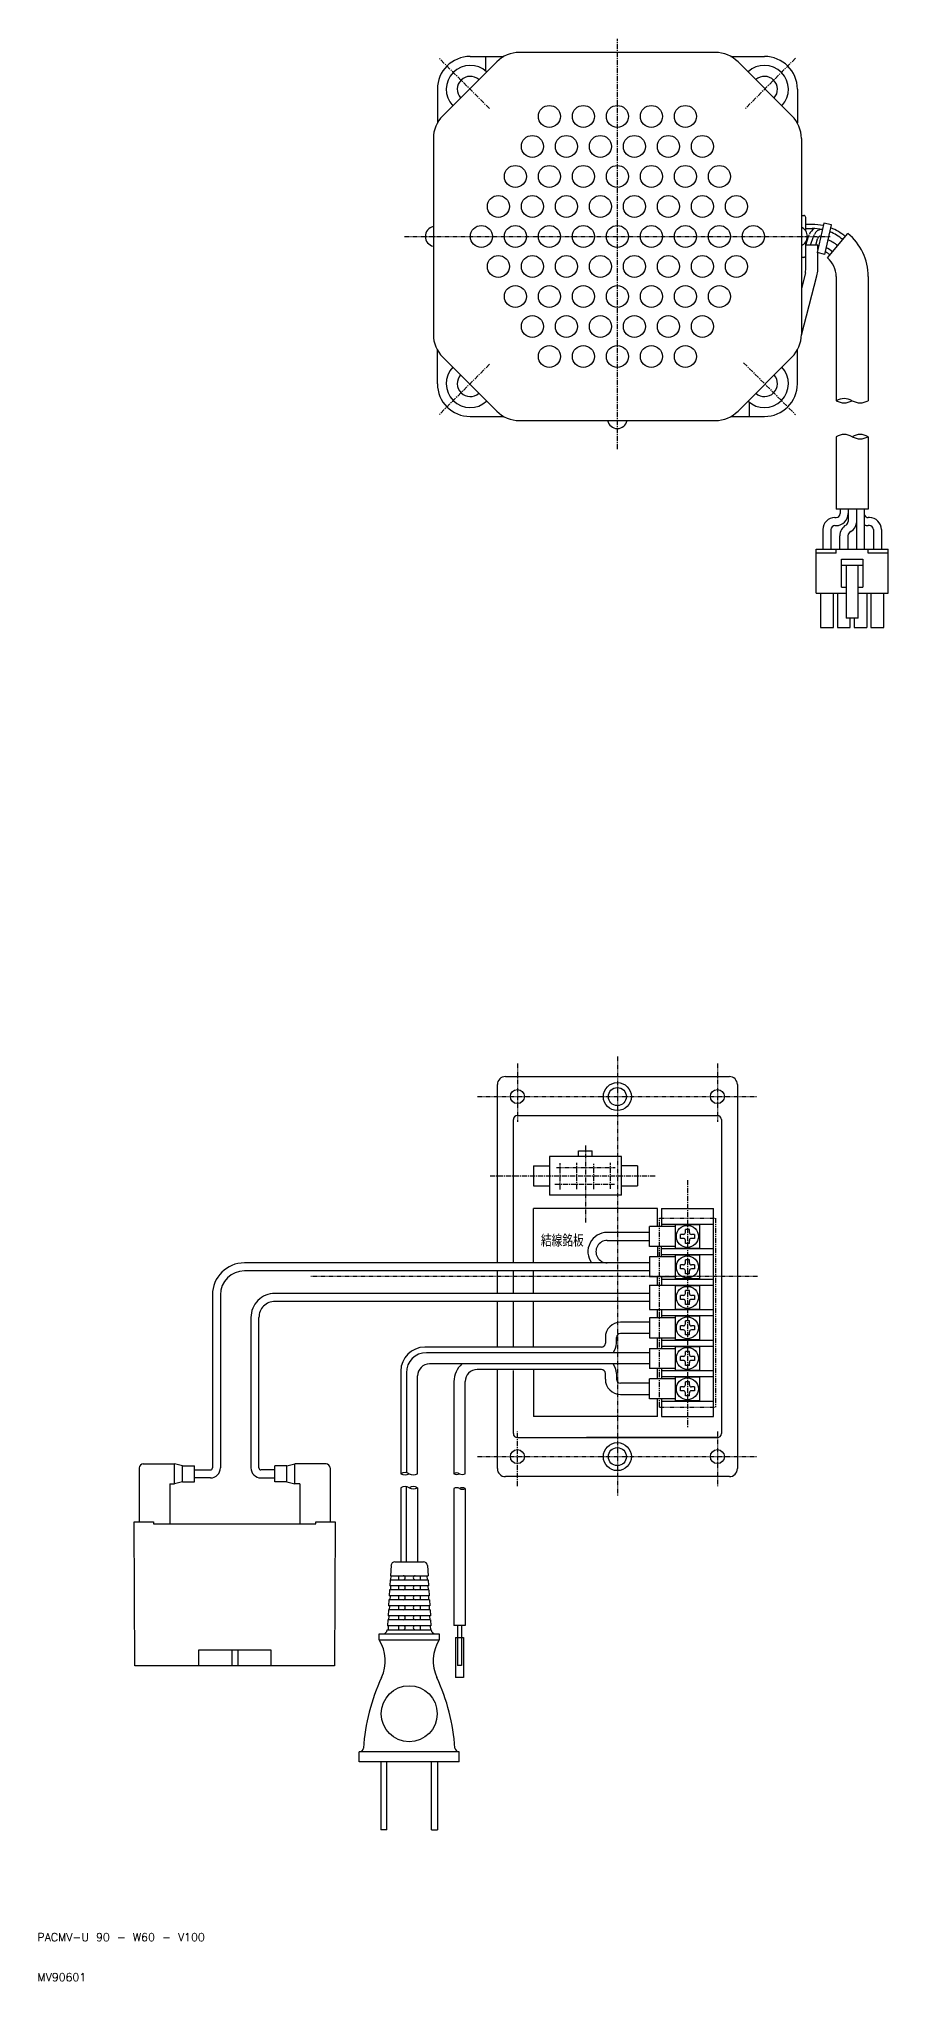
# Model space of a CAD drawing. Extents: x 10 to 703, y 10 to 498.
# Drawn here: x 10.3 to 222.7, y 10 to 495.5 of the extents above; entities that cross this region are included whole.
import ezdxf

# ---------------------------------------------------------------- set-up
doc = ezdxf.new("R2010")
doc.units = 0
doc.linetypes.add('CENTER', pattern=[2, 1.25, -0.25, 0.25, -0.25])
doc.linetypes.add('PHANTOM', pattern=[2.5, 1.25, -0.25, 0.25, -0.25, 0.25, -0.25])
doc.layers.get('0').update_dxf_attribs({"linetype": 'CONTINUOUS'})
doc.layers.add('CENTER', color=1, linetype='CENTER')
doc.styles.get("Standard").update_dxf_attribs({"font": 'txt.shx', "bigfont": 'bigfont.shx'})
doc.styles.add('STANDARD2', font='txt.shx')

msp = doc.modelspace()

# ---------------------------------------------------------------- linework, layer by layer
at = {"color": 7, "linetype": 'CONTINUOUS'}
for p, q in [((118.17, 491.11), (126.59, 491.11)), ((121.97, 491.11), (121.97, 487.52)), ((179.48, 492.11), (130.47, 492.11)), ((183.36, 491.11), (191.77, 491.11)), ((124.81, 489.76), (111.32, 476.27)), ((198.63, 476.27), (185.14, 489.76)), ((109.97, 482.91), (109.97, 474.49)), ((199.97, 482.91), (199.97, 474.49)), ((108.97, 470.62), (108.97, 421.6)), ((200.97, 470.62), (200.97, 421.6)), ((200.97, 451.36), (201.57, 451.36)), ((202.07, 447.46), (202.07, 450.86)), ((203.67, 449.11), (202.07, 449.11)), ((202.07, 448.11), (203.67, 448.11)), ((206.58, 449.47), (204.9, 442.09)), ((208.53, 449.03), (206.58, 449.47)), ((206.85, 441.64), (208.53, 449.03)), ((207.5, 440.73), (212.61, 446.89)), ((202.07, 443.96), (202.8, 446.11)), ((202.07, 437.8), (202.07, 444.75)), ((205.07, 443.96), (202.07, 443.96)), ((202.8, 446.11), (203.01, 446.64)), ((203.3, 443.96), (204.01, 446.1)), ((204.01, 446.1), (204.23, 446.63)), ((204.56, 443.96), (205.05, 445.55)), ((206.85, 441.64), (204.9, 442.09)), ((205.07, 442.85), (205.07, 443.96)), ((205.07, 437.8), (205.07, 442.05)), ((205.61, 446.17), (205.85, 446.27)), ((201.57, 440.86), (200.97, 440.86)), ((201.98, 437.05), (200.97, 433.11)), ((200.97, 421.4), (204.88, 436.27)), ((209.67, 436.08), (209.67, 405.05)), ((217.67, 436.11), (217.67, 405.05)), ((109.97, 409.31), (109.97, 417.73)), ((199.97, 409.31), (199.97, 417.73)), ((111.32, 415.94), (124.81, 402.45)), ((185.14, 402.45), (198.63, 415.94)), ((187.97, 401.11), (187.97, 404.69)), ((118.17, 401.11), (126.59, 401.11)), ((130.47, 400.11), (179.48, 400.11)), ((183.36, 401.11), (191.77, 401.11)), ((209.67, 396.06), (209.67, 377.98)), ((217.67, 396.06), (217.67, 377.98)), ((209.37, 375.84), (209.67, 375.84)), ((217.67, 377.98), (209.67, 377.98)), ((210.67, 377.98), (210.67, 376.84)), ((212.67, 377.98), (212.67, 374.84)), ((214.77, 377.98), (214.77, 367.98)), ((216.77, 367.98), (216.77, 377.98)), ((217.97, 375.84), (217.67, 375.84)), ((206.37, 372.84), (206.37, 367.98)), ((208.37, 372.84), (208.37, 367.98)), ((209.37, 373.84), (209.67, 373.84)), ((210.57, 367.98), (210.57, 371.32)), ((212.57, 370.77), (212.57, 367.98)), ((217.97, 373.84), (217.67, 373.84)), ((218.97, 372.84), (218.97, 367.98)), ((220.97, 372.84), (220.97, 367.98)), ((204.67, 367.98), (222.67, 367.98)), ((204.67, 356.98), (204.67, 367.98)), ((209.67, 366.98), (204.67, 366.98)), ((209.67, 366.98), (209.67, 367.98)), ((210.97, 365.48), (216.37, 365.48)), ((210.97, 358.48), (210.97, 365.48)), ((216.37, 365.48), (216.37, 358.48)), ((217.67, 366.98), (217.67, 367.98)), ((222.67, 366.98), (217.67, 366.98)), ((222.67, 356.98), (222.67, 367.98)), ((210.97, 363.98), (216.37, 363.98)), ((212.17, 363.98), (212.17, 350.68)), ((215.17, 350.68), (215.17, 363.98)), ((204.67, 356.98), (212.17, 356.98)), ((205.77, 356.98), (205.77, 348.38)), ((208.97, 348.38), (208.97, 356.98)), ((209.97, 356.98), (209.97, 348.38)), ((210.97, 358.48), (212.17, 358.48)), ((215.17, 358.48), (216.37, 358.48)), ((215.17, 356.98), (222.67, 356.98)), ((217.37, 356.98), (217.37, 348.38)), ((218.37, 356.98), (218.37, 348.38)), ((221.57, 348.38), (221.57, 356.98)), ((215.17, 350.68), (212.17, 350.68)), ((213.17, 348.38), (213.17, 350.68)), ((214.17, 350.68), (214.17, 348.38)), ((205.77, 348.38), (208.97, 348.38)), ((209.97, 348.38), (213.17, 348.38)), ((214.17, 348.38), (217.37, 348.38)), ((218.37, 348.38), (221.57, 348.38)), ((124.97, 189.54), (124.97, 234.11)), ((126.97, 236.11), (182.97, 236.11)), ((184.97, 234.11), (184.97, 138.11)), ((128.97, 189.54), (128.97, 225.36)), ((129.97, 226.36), (179.97, 226.36)), ((180.97, 225.36), (180.97, 146.86)), ((133.97, 213.81), (137.97, 213.81)), ((133.97, 213.81), (133.97, 208.81)), ((137.97, 216.11), (137.97, 206.51)), ((155.97, 216.11), (137.97, 216.11)), ((145.27, 217.51), (148.67, 217.51)), ((145.27, 216.11), (145.27, 217.51)), ((148.67, 216.11), (148.67, 217.51)), ((155.97, 206.51), (155.97, 216.11)), ((159.97, 213.81), (155.97, 213.81)), ((159.97, 213.81), (159.97, 208.81)), ((133.97, 208.81), (137.97, 208.81)), ((155.97, 208.81), (159.97, 208.81)), ((155.97, 206.51), (137.97, 206.51)), ((164.97, 203.11), (133.97, 203.11)), ((133.97, 189.54), (133.97, 203.11)), ((164.97, 198.66), (164.97, 203.11)), ((165.97, 203.11), (178.97, 203.11)), ((165.97, 203.11), (165.97, 198.66)), ((165.97, 199.22), (178.97, 199.22)), ((169.47, 199.16), (175.47, 199.16)), ((169.47, 193.16), (169.47, 199.16)), ((175.47, 199.16), (175.47, 193.16)), ((178.97, 151.11), (178.97, 203.11)), ((162.97, 197.16), (152.43, 197.16)), ((152.43, 195.16), (162.97, 195.16)), ((162.97, 193.66), (162.97, 198.66)), ((169.47, 198.66), (162.97, 198.66)), ((170.72, 195.66), (170.72, 196.66)), ((171.47, 196.66), (170.72, 196.66)), ((171.47, 195.66), (170.72, 195.66)), ((172.97, 197.91), (171.97, 197.91)), ((171.97, 197.16), (171.97, 197.91)), ((171.97, 194.41), (171.97, 195.16)), ((172.97, 194.41), (171.97, 194.41)), ((172.97, 197.16), (172.97, 197.91)), ((172.97, 194.41), (172.97, 195.16)), ((174.22, 196.66), (173.47, 196.66)), ((174.22, 195.66), (173.47, 195.66)), ((174.22, 196.66), (174.22, 195.66)), ((162.97, 189.54), (61.74, 189.54)), ((169.47, 193.66), (162.97, 193.66)), ((162.97, 191.04), (162.97, 186.04)), ((169.47, 191.04), (162.97, 191.04)), ((164.97, 193.66), (164.97, 191.04)), ((165.97, 191.04), (165.97, 193.66)), ((165.97, 193.1), (178.97, 193.1)), ((165.97, 191.6), (178.97, 191.6)), ((175.47, 193.16), (169.47, 193.16)), ((169.47, 185.54), (169.47, 191.54)), ((169.47, 191.54), (175.47, 191.54)), ((172.97, 190.29), (171.97, 190.29)), ((171.97, 189.54), (171.97, 190.29)), ((172.97, 189.54), (172.97, 190.29)), ((175.47, 191.54), (175.47, 185.54)), ((162.97, 187.54), (61.74, 187.54)), ((124.97, 181.92), (124.97, 187.54)), ((128.97, 181.92), (128.97, 187.54)), ((133.97, 181.92), (133.97, 187.54)), ((169.47, 186.04), (162.97, 186.04)), ((164.97, 183.98), (164.97, 186.04)), ((165.97, 186.04), (165.97, 183.98)), ((165.97, 185.48), (178.97, 185.48)), ((175.47, 185.54), (169.47, 185.54)), ((170.72, 188.04), (170.72, 189.04)), ((171.47, 189.04), (170.72, 189.04)), ((171.47, 188.04), (170.72, 188.04)), ((171.97, 186.79), (171.97, 187.54)), ((172.97, 186.79), (171.97, 186.79)), ((172.97, 186.79), (172.97, 187.54)), ((174.22, 189.04), (173.47, 189.04)), ((174.22, 188.04), (173.47, 188.04)), ((174.22, 189.04), (174.22, 188.04)), ((53.74, 181.54), (53.74, 138.29)), ((55.74, 181.54), (55.74, 138.29)), ((162.97, 181.92), (69.37, 181.92)), ((162.97, 179.92), (69.37, 179.92)), ((124.97, 168.48), (124.97, 179.92)), ((128.97, 168.48), (128.97, 179.92)), ((133.97, 168.48), (133.97, 179.92)), ((162.97, 183.98), (162.97, 177.86)), ((162.97, 183.98), (178.97, 183.98)), ((169.47, 177.92), (169.47, 183.92)), ((169.47, 183.92), (175.47, 183.92)), ((170.72, 180.42), (170.72, 181.42)), ((171.47, 181.42), (170.72, 181.42)), ((171.47, 180.42), (170.72, 180.42)), ((172.97, 182.67), (171.97, 182.67)), ((171.97, 181.92), (171.97, 182.67)), ((171.97, 179.17), (171.97, 179.92)), ((172.97, 181.92), (172.97, 182.67)), ((172.97, 179.17), (172.97, 179.92)), ((174.22, 181.42), (173.47, 181.42)), ((174.22, 180.42), (173.47, 180.42)), ((174.22, 181.42), (174.22, 180.42)), ((175.47, 183.92), (175.47, 177.92)), ((63.37, 175.92), (63.37, 138.29)), ((65.37, 138.29), (65.37, 175.92)), ((162.97, 177.86), (178.97, 177.86)), ((162.97, 175.8), (162.97, 170.8)), ((169.47, 175.8), (162.97, 175.8)), ((164.97, 175.8), (164.97, 177.86)), ((165.97, 177.86), (165.97, 175.8)), ((165.97, 176.36), (178.97, 176.36)), ((175.47, 177.92), (169.47, 177.92)), ((169.47, 170.3), (169.47, 176.3)), ((169.47, 176.3), (175.47, 176.3)), ((172.97, 179.17), (171.97, 179.17)), ((172.97, 175.05), (171.97, 175.05)), ((171.97, 174.3), (171.97, 175.05)), ((172.97, 174.3), (172.97, 175.05)), ((175.47, 176.3), (175.47, 170.3)), ((151.97, 170.9), (151.97, 169.48)), ((154.77, 169.48), (154.77, 170.9)), ((162.97, 174.7), (155.77, 174.7)), ((162.97, 171.9), (155.77, 171.9)), ((162.97, 170.8), (169.47, 170.8)), ((164.97, 168.18), (164.97, 170.8)), ((165.97, 170.8), (165.97, 168.18)), ((165.97, 170.24), (178.97, 170.24)), ((175.47, 170.3), (169.47, 170.3)), ((170.72, 172.8), (170.72, 173.8)), ((171.47, 173.8), (170.72, 173.8)), ((171.47, 172.8), (170.72, 172.8)), ((171.97, 171.55), (171.97, 172.3)), ((172.97, 171.55), (171.97, 171.55)), ((172.97, 171.55), (172.97, 172.3)), ((174.22, 173.8), (173.47, 173.8)), ((174.22, 172.8), (173.47, 172.8)), ((174.22, 173.8), (174.22, 172.8)), ((150.97, 168.48), (106.84, 168.48)), ((162.97, 167.08), (107.24, 167.08)), ((162.97, 168.18), (162.97, 163.18)), ((162.97, 168.18), (169.47, 168.18)), ((165.97, 168.74), (178.97, 168.74)), ((169.47, 162.68), (169.47, 168.68)), ((169.47, 168.68), (175.47, 168.68)), ((170.72, 165.18), (170.72, 166.18)), ((171.47, 166.18), (170.72, 166.18)), ((171.47, 165.18), (170.72, 165.18)), ((172.97, 167.43), (171.97, 167.43)), ((171.97, 166.68), (171.97, 167.43)), ((172.97, 166.68), (172.97, 167.43)), ((174.22, 166.18), (173.47, 166.18)), ((174.22, 165.18), (173.47, 165.18)), ((174.22, 166.18), (174.22, 165.18)), ((175.47, 168.68), (175.47, 162.68)), ((100.84, 162.48), (100.84, 136.85)), ((102.24, 162.08), (102.24, 137.1)), ((105.04, 136.85), (105.04, 161.28)), ((162.97, 164.28), (108.04, 164.28)), ((150.97, 162.88), (119.91, 162.88)), ((124.97, 138.11), (124.97, 162.88)), ((128.97, 146.86), (128.97, 162.63)), ((133.97, 162.88), (133.97, 151.11)), ((151.97, 160.46), (151.97, 161.88)), ((154.77, 161.88), (154.77, 160.46)), ((169.47, 163.18), (162.97, 163.18)), ((162.97, 155.56), (162.97, 160.56)), ((169.47, 160.56), (162.97, 160.56)), ((164.97, 160.56), (164.97, 163.18)), ((165.97, 163.18), (165.97, 160.56)), ((165.97, 162.62), (178.97, 162.62)), ((165.97, 161.12), (178.97, 161.12)), ((175.47, 162.68), (169.47, 162.68)), ((169.47, 155.06), (169.47, 161.06)), ((169.47, 161.06), (175.47, 161.06)), ((171.97, 163.93), (171.97, 164.68)), ((172.97, 163.93), (171.97, 163.93)), ((172.97, 163.93), (172.97, 164.68)), ((175.47, 161.06), (175.47, 155.06)), ((114.11, 159.88), (114.11, 136.85)), ((116.91, 136.85), (116.91, 159.88)), ((162.97, 159.46), (155.77, 159.46)), ((155.77, 156.66), (162.97, 156.66)), ((169.47, 155.56), (162.97, 155.56)), ((164.97, 151.11), (164.97, 155.56)), ((165.97, 155.56), (165.97, 151.11)), ((170.72, 157.56), (170.72, 158.56)), ((171.47, 158.56), (170.72, 158.56)), ((171.47, 157.56), (170.72, 157.56)), ((172.97, 159.81), (171.97, 159.81)), ((171.97, 159.06), (171.97, 159.81)), ((171.97, 156.31), (171.97, 157.06)), ((172.97, 156.31), (171.97, 156.31)), ((172.97, 159.06), (172.97, 159.81)), ((172.97, 156.31), (172.97, 157.06)), ((174.22, 158.56), (173.47, 158.56)), ((174.22, 157.56), (173.47, 157.56)), ((174.22, 158.56), (174.22, 157.56)), ((164.97, 151.11), (133.97, 151.11)), ((165.97, 155), (178.97, 155)), ((165.97, 151.11), (178.97, 151.11)), ((165.97, 151.11), (178.97, 151.11)), ((175.47, 155.06), (169.47, 155.06)), ((129.97, 145.86), (179.97, 145.86)), ((179.97, 145.86), (147.27, 145.86)), ((35.46, 138.29), (35.46, 124.79)), ((36.46, 139.29), (44.26, 139.29)), ((44.26, 134.29), (44.26, 139.29)), ((46.26, 138.79), (44.26, 139.29)), ((46.26, 138.79), (49.26, 138.79)), ((46.26, 134.79), (46.26, 138.79)), ((49.26, 134.79), (49.26, 138.79)), ((49.26, 137.79), (53.24, 137.79)), ((69.36, 137.79), (65.87, 137.79)), ((72.36, 138.79), (69.36, 138.79)), ((69.36, 134.79), (69.36, 138.79)), ((72.36, 138.79), (74.36, 139.29)), ((72.36, 134.79), (72.36, 138.79)), ((82.16, 139.29), (74.36, 139.29)), ((74.36, 134.29), (74.36, 139.29)), ((83.16, 138.29), (83.16, 124.79)), ((182.97, 136.11), (126.97, 136.11)), ((43.06, 134.29), (44.26, 134.29)), ((43.06, 134.29), (43.06, 124.29)), ((46.26, 134.79), (44.26, 134.29)), ((46.26, 134.79), (49.26, 134.79)), ((53.24, 135.79), (49.26, 135.79)), ((65.87, 135.79), (69.36, 135.79)), ((72.36, 134.79), (69.36, 134.79)), ((72.36, 134.79), (74.36, 134.29)), ((75.56, 134.29), (74.36, 134.29)), ((75.56, 134.29), (75.56, 124.29)), ((100.84, 133.34), (100.84, 114.84)), ((102.24, 114.84), (102.24, 133.59)), ((105.04, 133.34), (105.04, 114.84)), ((114.11, 133.13), (114.11, 98.9)), ((116.91, 133.13), (116.91, 98.9)), ((34.18, 124.79), (39.01, 124.79)), ((34.21, 124.79), (39.01, 124.79)), ((34.31, 88.79), (34.21, 124.79)), ((39.01, 124.79), (39.01, 124.29)), ((39.01, 124.29), (59.31, 124.29)), ((39.01, 124.29), (59.31, 124.29)), ((59.31, 124.29), (79.61, 124.29)), ((79.61, 124.29), (79.61, 124.79)), ((79.61, 124.79), (84.41, 124.79)), ((84.41, 124.79), (84.3, 88.79)), ((98.39, 113.9), (98.23, 111.34)), ((99.38, 114.84), (106.5, 114.84)), ((107.5, 113.9), (107.65, 111.34)), ((98.03, 107.84), (97.94, 106.34)), ((107.85, 107.84), (98.03, 107.84)), ((98.18, 110.34), (98.09, 108.84)), ((107.79, 108.84), (98.09, 108.84)), ((98.18, 110.34), (107.71, 110.34)), ((98.23, 111.34), (107.65, 111.34)), ((98.29, 108.84), (98.23, 107.84)), ((98.38, 110.34), (98.44, 111.34)), ((100.24, 111.34), (100.24, 110.34)), ((100.24, 108.84), (100.24, 107.84)), ((105.64, 111.34), (105.64, 110.34)), ((105.64, 108.84), (105.64, 107.84)), ((107.51, 110.34), (107.45, 111.34)), ((107.59, 108.84), (107.65, 107.84)), ((107.71, 110.34), (107.79, 108.84)), ((107.85, 107.84), (107.94, 106.34)), ((97.73, 102.84), (97.65, 101.34)), ((108.15, 102.84), (97.73, 102.84)), ((97.88, 105.34), (97.79, 103.84)), ((108.09, 103.84), (97.79, 103.84)), ((108, 105.34), (97.88, 105.34)), ((107.94, 106.34), (97.94, 106.34)), ((97.99, 103.84), (97.94, 102.84)), ((98.14, 106.34), (98.08, 105.34)), ((100.24, 106.34), (100.24, 105.34)), ((100.24, 103.84), (100.24, 102.84)), ((105.64, 106.34), (105.64, 105.34)), ((105.64, 103.84), (105.64, 102.84)), ((107.74, 106.34), (107.8, 105.34)), ((107.89, 103.84), (107.95, 102.84)), ((108, 105.34), (108.09, 103.84)), ((108.15, 102.84), (108.23, 101.34)), ((97.44, 97.84), (108.44, 97.84)), ((97.59, 100.34), (97.5, 98.84)), ((108.38, 98.84), (97.5, 98.84)), ((108.29, 100.34), (97.59, 100.34)), ((97.7, 98.84), (97.64, 97.84)), ((108.23, 101.34), (97.65, 101.34)), ((97.85, 101.34), (97.79, 100.34)), ((100.24, 101.34), (100.24, 100.34)), ((100.24, 98.84), (100.24, 97.84)), ((105.64, 101.34), (105.64, 100.34)), ((105.64, 98.84), (105.64, 97.84)), ((108.03, 101.34), (108.09, 100.34)), ((108.18, 98.84), (108.24, 97.84)), ((108.29, 100.34), (108.38, 98.84)), ((116.91, 98.9), (114.11, 98.9)), ((115.01, 98.9), (115.01, 95.9)), ((116.01, 98.9), (116.01, 95.9)), ((50.31, 88.79), (50.31, 92.79)), ((50.31, 92.79), (68.31, 92.79)), ((58.56, 92.79), (58.56, 88.79)), ((60.06, 92.79), (60.06, 88.79)), ((68.31, 92.79), (68.31, 88.79)), ((95.44, 95.34), (95.44, 96.84)), ((95.44, 96.84), (110.44, 96.84)), ((95.63, 95.34), (110.34, 95.34)), ((110.44, 96.84), (110.44, 95.34)), ((114.51, 95.9), (116.51, 95.9)), ((114.51, 95.9), (114.51, 85.9)), ((116.51, 95.9), (116.51, 85.9)), ((84.3, 88.79), (34.31, 88.79)), ((116.51, 85.9), (114.51, 85.9)), ((115.44, 67.34), (90.44, 67.34)), ((90.44, 64.84), (90.44, 67.34)), ((115.44, 64.84), (90.44, 64.84)), ((95.84, 64.84), (95.84, 47.84)), ((97.34, 47.84), (97.34, 64.84)), ((108.54, 47.84), (108.54, 64.84)), ((110.04, 64.84), (110.04, 47.84)), ((115.44, 64.84), (115.44, 67.34)), ((97.34, 47.84), (95.84, 47.84)), ((108.54, 47.84), (110.04, 47.84))]:
    msp.add_line(p, q, dxfattribs=at)
at = {"color": 3, "linetype": 'PHANTOM'}
for p, q in [((165.47, 200.72), (179.47, 200.72)), ((165.47, 153.5), (165.47, 200.72)), ((179.47, 200.72), (179.47, 153.5)), ((165.47, 153.5), (179.47, 153.5))]:
    msp.add_line(p, q, dxfattribs=at)
at = {"color": 3, "linetype": 'CONTINUOUS'}
for p, q in [((115.01, 95.9), (115.01, 88.9)), ((116.01, 95.9), (116.01, 88.9)), ((116.01, 88.9), (115.01, 88.9))]:
    msp.add_line(p, q, dxfattribs=at)
at = {"color": 7, "linetype": 'CONTINUOUS'}
for centre, radius in [((137.97, 476.11), 2.75), ((146.47, 476.11), 2.75), ((154.97, 476.11), 2.75), ((163.47, 476.11), 2.75), ((171.97, 476.11), 2.75), ((133.72, 468.61), 2.75), ((142.22, 468.61), 2.75), ((150.72, 468.61), 2.75), ((159.22, 468.61), 2.75), ((167.72, 468.61), 2.75), ((176.22, 468.61), 2.75), ((129.47, 461.11), 2.75), ((137.97, 461.11), 2.75), ((146.47, 461.11), 2.75), ((154.97, 461.11), 2.75), ((163.47, 461.11), 2.75), ((171.97, 461.11), 2.75), ((180.47, 461.11), 2.75), ((125.22, 453.61), 2.75), ((133.72, 453.61), 2.75), ((142.22, 453.61), 2.75), ((150.72, 453.61), 2.75), ((159.22, 453.61), 2.75), ((167.72, 453.61), 2.75), ((176.22, 453.61), 2.75), ((184.72, 453.61), 2.75), ((120.97, 446.11), 2.75), ((129.47, 446.11), 2.75), ((137.97, 446.11), 2.75), ((146.47, 446.11), 2.75), ((154.97, 446.11), 2.75), ((163.47, 446.11), 2.75), ((171.97, 446.11), 2.75), ((180.47, 446.11), 2.75), ((188.97, 446.11), 2.75), ((125.22, 438.61), 2.75), ((133.72, 438.61), 2.75), ((142.22, 438.61), 2.75), ((150.72, 438.61), 2.75), ((159.22, 438.61), 2.75), ((167.72, 438.61), 2.75), ((176.22, 438.61), 2.75), ((184.72, 438.61), 2.75), ((129.47, 431.11), 2.75), ((137.97, 431.11), 2.75), ((146.47, 431.11), 2.75), ((154.97, 431.11), 2.75), ((163.47, 431.11), 2.75), ((171.97, 431.11), 2.75), ((180.47, 431.11), 2.75), ((133.72, 423.61), 2.75), ((142.22, 423.61), 2.75), ((150.72, 423.61), 2.75), ((159.22, 423.61), 2.75), ((167.72, 423.61), 2.75), ((176.22, 423.61), 2.75), ((137.97, 416.11), 2.75), ((146.47, 416.11), 2.75), ((154.97, 416.11), 2.75), ((163.47, 416.11), 2.75), ((171.97, 416.11), 2.75), ((154.97, 231.11), 3.5), ((154.97, 231.11), 2.25), ((129.97, 231.11), 1.75), ((179.97, 231.11), 1.75), ((172.47, 196.16), 2.75), ((172.47, 188.54), 2.75), ((172.47, 180.92), 2.75), ((172.47, 173.3), 2.75), ((172.47, 165.68), 2.75), ((172.47, 158.06), 2.75), ((129.97, 141.11), 1.75), ((154.97, 141.11), 3.5), ((154.97, 141.11), 2.25), ((179.97, 141.11), 1.75), ((102.94, 76.84), 7)]:
    msp.add_circle(centre, radius, dxfattribs=at)
for centre, radius, start, end in [((118.17, 482.91), 8.2, 90, 180), ((130.47, 484.11), 8, 90, 135), ((179.48, 484.11), 8, 45, 90), ((191.77, 482.91), 8.2, 0, 90), ((118.2, 482.88), 6, 46.911, 223.089), ((118.2, 482.88), 3.25, 48.5295, 221.4705), ((191.74, 482.88), 6, 316.911, 133.089), ((191.74, 482.88), 3.25, 318.5295, 131.4705), ((116.97, 470.62), 8, 135, 180), ((192.97, 470.62), 8, 0, 45), ((109.47, 446.11), 2.5, 101.5374, 258.4631), ((199.97, 446.11), 2.5, 293.5782, 66.4218), ((201.57, 450.86), 0.5, 0, 90.0115), ((205.81, 445.57), 3, 122.4825, 158.9625), ((203.67, 436.11), 13, 77.7527, 89.9991), ((203.67, 436.11), 12, 77.8009, 90), ((206.07, 445.86), 2, 89.8083, 157.3801), ((203.67, 436.11), 12, 50.3496, 68.2154), ((203.67, 436.11), 13, 50.3497, 68.9092), ((203.67, 436.11), 14, 359.9996, 50.3501), ((206, 445.25), 1, 112.8409, 162.81), ((203.67, 436.11), 7, 50.3498, 61.6926), ((203.67, 436.11), 8, 50.3496, 63.6668), ((203.67, 436.11), 10, 50.3496, 66.4043), ((201.57, 441.36), 0.5, 270, 0), ((199.07, 437.8), 3, 345.6906, 0), ((199.07, 437.8), 6, 345.2958, 0), ((203.67, 436.11), 6, 359.6976, 50.3508), ((116.97, 421.6), 8, 180, 225), ((192.97, 421.6), 8, 315, 0), ((118.2, 409.34), 6, 136.911, 313.089), ((191.74, 409.34), 6, 226.911, 43.089), ((118.17, 409.31), 8.2, 180, 270), ((118.2, 409.34), 3.25, 138.5295, 311.4705), ((191.74, 409.34), 3.25, 228.5295, 41.4705), ((191.77, 409.31), 8.2, 270, 0), ((130.47, 408.11), 8, 225, 270), ((154.97, 400.61), 2.5, 191.5369, 348.4631), ((179.48, 408.11), 8, 270, 315), ((209.37, 372.84), 3, 90, 180), ((209.67, 376.84), 3, 270, 0), ((209.67, 376.84), 1, 270, 0), ((213.57, 371.32), 3, 118.359, 180), ((211.67, 374.84), 1, 298.359, 0), ((211.75, 374.98), 3.05, 302.0607, 351.7011), ((217.67, 376.84), 1, 205.8476, 270), ((217.67, 376.84), 3, 252.5423, 270), ((217.97, 372.84), 3, 0, 90), ((209.37, 372.84), 1, 90, 180), ((213.99, 371.08), 1.45, 115.1572, 192.4235), ((217.97, 372.84), 1, 0, 90), ((126.97, 234.11), 2, 90.0029, 180), ((182.97, 234.11), 2, 0, 90), ((129.97, 225.36), 1, 90.0057, 180), ((179.97, 225.36), 1, 0, 90), ((152.43, 192.35), 4.81, 89.994, 215.7435), ((152.43, 192.35), 2.81, 90, 270.0061), ((171.47, 197.16), 0.5, 270, 0), ((171.47, 195.16), 0.5, 0, 90), ((173.47, 197.16), 0.5, 180, 270), ((173.47, 195.16), 0.5, 90, 180), ((61.74, 181.54), 8, 90, 180), ((171.47, 189.54), 0.5, 270, 0), ((173.47, 189.54), 0.5, 180, 270), ((61.74, 181.54), 6, 90, 180), ((171.47, 187.54), 0.5, 0, 90), ((173.47, 187.54), 0.5, 90, 180), ((69.37, 175.92), 6, 90, 180.001), ((69.37, 175.92), 4, 90, 180.0014), ((171.47, 181.92), 0.5, 270, 0), ((171.47, 179.92), 0.5, 0, 90), ((173.47, 181.92), 0.5, 180, 270), ((173.47, 179.92), 0.5, 90, 180), ((155.77, 170.9), 3.8, 90, 180), ((155.77, 170.9), 1, 90, 180), ((171.47, 174.3), 0.5, 270, 0), ((171.47, 172.3), 0.5, 0, 90), ((173.47, 174.3), 0.5, 180, 270), ((173.47, 172.3), 0.5, 90, 180), ((106.84, 162.48), 6, 90, 180), ((107.24, 162.08), 5, 90, 180), ((150.97, 169.48), 1, 270, 0), ((150.97, 169.48), 3.8, 320.8356, 0), ((171.47, 166.68), 0.5, 270, 0), ((171.47, 164.68), 0.5, 0, 90), ((173.47, 166.68), 0.5, 180, 270), ((173.47, 164.68), 0.5, 90, 180), ((108.04, 161.28), 3, 90, 180), ((119.91, 159.88), 5.8, 130.6588, 180), ((119.91, 159.88), 3, 90, 180), ((150.97, 161.88), 1, 0, 90), ((155.77, 160.46), 3.8, 180, 270), ((150.97, 161.88), 3.8, 0, 39.1633), ((155.77, 160.46), 1, 180, 270), ((171.47, 159.06), 0.5, 270, 0), ((171.47, 157.06), 0.5, 0, 90), ((173.47, 159.06), 0.5, 180, 270), ((173.47, 157.06), 0.5, 90, 180), ((129.97, 146.86), 1, 180, 269.9943), ((179.97, 146.86), 1, 270, 0), ((36.46, 138.29), 1, 90, 180), ((53.24, 138.29), 2.5, 270, 0), ((53.24, 138.29), 0.5, 269.9427, 0), ((65.87, 138.29), 2.5, 180.0023, 270), ((65.87, 138.29), 0.5, 180.0115, 270), ((82.16, 138.29), 1, 0, 90), ((126.97, 138.11), 2, 179.9971, 269.9971), ((182.97, 138.11), 2, 270, 0), ((99.38, 113.84), 1, 90, 176.6349), ((106.5, 113.84), 1, 3.3651, 90), ((101.44, 110.84), 0.5, 270, 90), ((101.44, 108.34), 0.5, 270, 90), ((104.44, 110.84), 0.5, 90, 270), ((104.44, 108.34), 0.5, 90, 270), ((101.44, 105.84), 0.5, 270, 90), ((101.44, 103.34), 0.5, 270, 90), ((104.44, 105.84), 0.5, 90, 270), ((104.44, 103.34), 0.5, 90, 270), ((96.44, 97.84), 1, 270, 356.6292), ((101.44, 100.84), 0.5, 270, 90), ((101.44, 98.34), 0.5, 270, 90), ((104.44, 100.84), 0.5, 90, 270), ((104.44, 98.34), 0.5, 90, 270), ((109.44, 97.84), 1, 183.3708, 270), ((86.94, 90.07), 10, 335.1338, 31.7882), ((118.94, 90.07), 10, 148.2118, 204.8662), ((141.38, 64.84), 50, 155.1339, 176.0673), ((64.5, 64.84), 50, 3.9327, 24.866), ((90.5, 68.34), 1, 266.6921, 356.0662), ((115.38, 68.34), 1, 183.9338, 273.3079)]:
    msp.add_arc(centre, radius, start, end, dxfattribs=at)
at = {"color": 3, "linetype": 'CONTINUOUS'}
for centre, radius, start, end in [((211.67, 401.59), 4, 60.0007, 119.9993), ((211.67, 408.52), 4, 240, 300), ((215.67, 408.52), 4, 240, 300), ((211.67, 392.6), 4, 60, 120), ((215.67, 392.6), 4, 60, 120), ((215.67, 399.53), 4, 240, 300), ((101.89, 135.03), 2.1, 60.0003, 120.0021), ((101.89, 138.67), 2.1, 240.0003, 299.9997), ((103.99, 138.67), 2.1, 239.9979, 299.9997), ((114.81, 135.64), 1.4, 60.0028, 120.0007), ((114.81, 138.06), 1.4, 239.9993, 299.9972), ((116.21, 138.06), 1.4, 240.0028, 300.0007), ((101.89, 131.52), 2.1, 60.0003, 120.0007), ((103.99, 131.52), 2.1, 60.0003, 120.0007), ((103.99, 135.16), 2.1, 239.9979, 299.9997), ((114.81, 131.92), 1.4, 60.0008, 120.0028), ((116.21, 131.92), 1.4, 60.0008, 120.0028), ((116.21, 134.35), 1.4, 240.0008, 300.0028)]:
    msp.add_arc(centre, radius, start, end, dxfattribs=at)
at = {"layer": 'CENTER', "color": 1, "linetype": 'CENTER'}
for p, q in [((154.97, 392.97), (154.97, 495.51)), ((123.02, 478.06), (110.43, 490.66)), ((199.52, 490.66), (186.93, 478.06)), ((101.8, 446.11), (208.14, 446.11)), ((123.02, 414.15), (110.43, 401.56)), ((186.54, 414.54), (199.52, 401.56)), ((129.97, 239.38), (129.97, 224.76)), ((154.97, 241.11), (154.97, 131.11)), ((179.97, 239.38), (179.97, 224.76)), ((119.97, 231.11), (189.97, 231.11)), ((146.97, 218.91), (146.97, 199.58)), ((140.67, 207.89), (140.67, 214.47)), ((144.87, 208), (144.87, 214.58)), ((149.07, 207.93), (149.07, 214.33)), ((153.27, 208.03), (153.27, 214.55)), ((123.18, 211.31), (164.53, 211.31)), ((139.34, 209.21), (154.23, 209.21)), ((139.74, 213.41), (154.45, 213.41)), ((172.47, 210.2), (172.47, 148.3)), ((189.97, 186.11), (78.31, 186.11)), ((129.97, 133.73), (129.97, 147.4)), ((179.97, 147.4), (179.97, 133.73)), ((119.97, 141.11), (189.97, 141.11))]:
    msp.add_line(p, q, dxfattribs=at)

# ---------------------------------------------------------------- texts
at = {"color": 3, "linetype": 'CONTINUOUS', "width": 0.810596}
msp.add_text('結線銘板', height=3, dxfattribs=at).set_placement((135.86, 193.59))
at = {"color": 7, "linetype": 'CONTINUOUS', "style": 'STANDARD2'}
for s, p in [('PACMV-U 90 - W60 - V100', (10, 20)), ('MV90601', (10, 10))]:
    msp.add_text(s, height=2, dxfattribs=at).set_placement(p)

doc.saveas('drawing.dxf')
